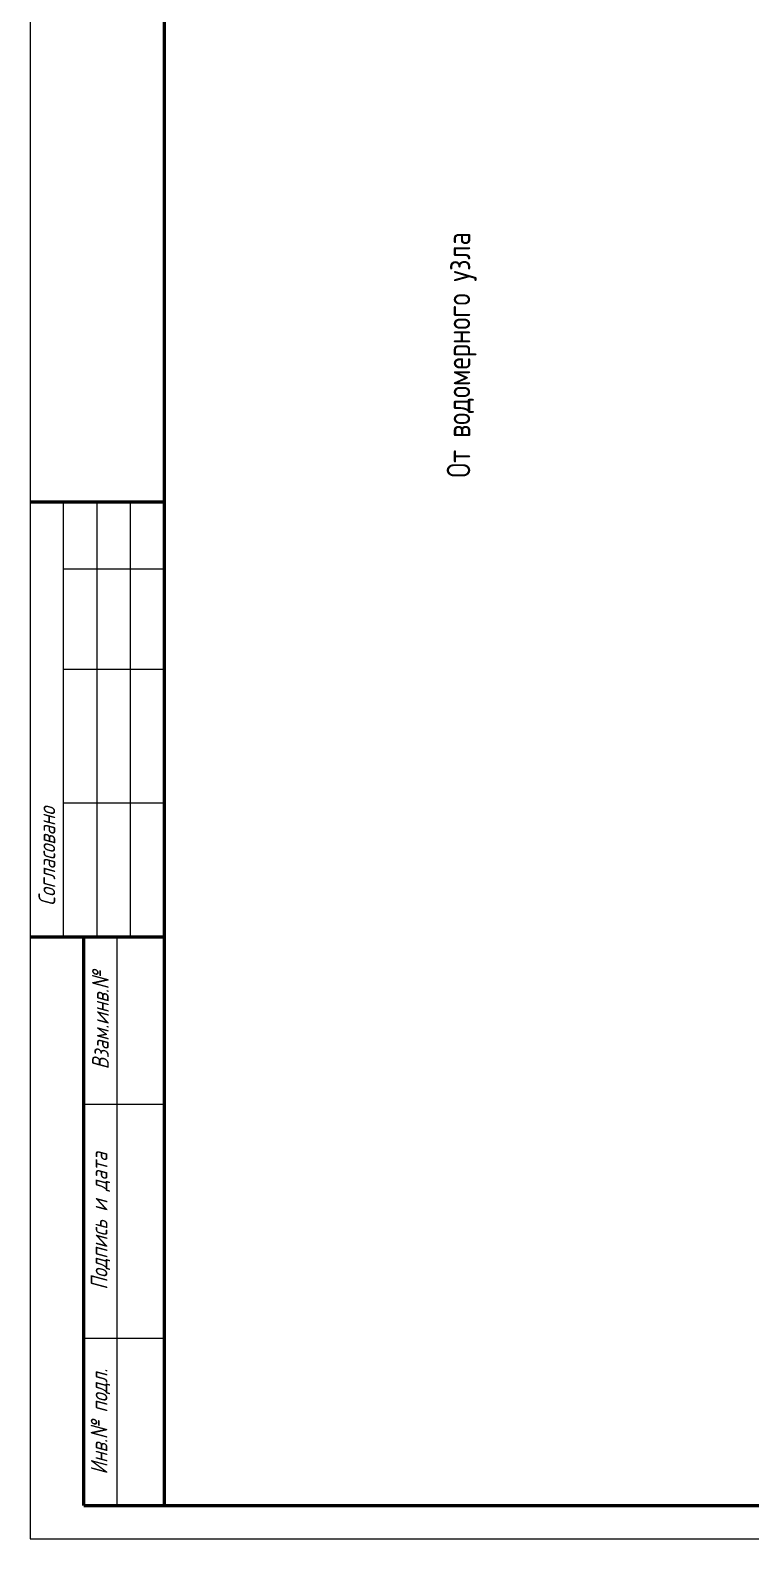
# Model space of a CAD drawing. Header units: millimetres. Extents: x -718 to 68664, y -49984 to -979.
# Drawn here: x -718 to 8165, y -49984 to -31379 of the extents above; entities that cross this region are included whole.
import ezdxf

# ---------------------------------------------------------------- set-up
doc = ezdxf.new("R2010")
doc.units = ezdxf.units.MM
for name, color, linetype, lineweight in [('Text', 7, 'Continuous', 15), ('Рамка', 7, 'Continuous', 50), ('Таблицы', 7, 'Continuous', 18), ('Текст', 28, 'Continuous', 25), ('Тонкие', 8, 'Continuous', 13)]:
    doc.layers.add(name, color=color, linetype=linetype, lineweight=lineweight)
doc.styles.add('GOST_I', font='isocpeur.ttf', dxfattribs={"width": 0.8})
doc.styles.add('ВАНЯ', font='isocpeur.ttf', dxfattribs={"width": 0.8, "height": 250})

msp = doc.modelspace()

# ---------------------------------------------------------------- linework, layer by layer
at = {"layer": 'Рамка', "lineweight": 50}
msp.add_lwpolyline([(932, -49572), (68252, -49572), (68252, -1392), (932, -1392)], close=True, dxfattribs=at)
at = {"layer": 'Таблицы', "lineweight": 50}
for p, q in [((-718, -37196), (932, -37196)), ((-718, -42559), (932, -42559)), ((-58, -49572), (-58, -42559)), ((-58, -49572), (932, -49572))]:
    msp.add_line(p, q, dxfattribs=at)
at = {"layer": 'Таблицы'}
for p, q in [((-306, -42559), (-306, -37196)), ((107, -42559), (107, -37196)), ((520, -42559), (520, -37196)), ((-306, -38022), (932, -38022)), ((-306, -39259), (932, -39259)), ((-306, -40909), (932, -40909)), ((354, -49572), (354, -42559)), ((-58, -44622), (932, -44622)), ((-58, -47509), (932, -47509))]:
    msp.add_line(p, q, dxfattribs=at)
at = {"layer": 'Тонкие'}
msp.add_lwpolyline([(-718, -49984), (68664, -49984), (68664, -979), (-718, -979)], close=True, dxfattribs=at)

# ---------------------------------------------------------------- texts
at = {"layer": 'Text', "insert": (4418, -36896), "char_height": 288.75, "width": 4950, "attachment_point": 1, "rotation": 90, "style": 'ВАНЯ'}
msp.add_mtext('От водомерного узла', dxfattribs=at)
at = {"layer": 'Текст', "char_height": 206.25, "attachment_point": 5, "rotation": 90, "style": 'GOST_I'}
for s, insert in [('{\\W0.8;\\Q15;Согласовано}', (-512, -41569)), ('{\\W0.8;\\Q15;Взам.инв.№}', (148, -43590)), ('{\\W0.8;\\Q15;Подпись и дата}', (148, -46065)), ('{\\W0.8;\\Q15;Инв.№ подл.}', (148, -48540))]:
    msp.add_mtext(s, dxfattribs=dict(at, insert=insert))

doc.saveas('drawing.dxf')
